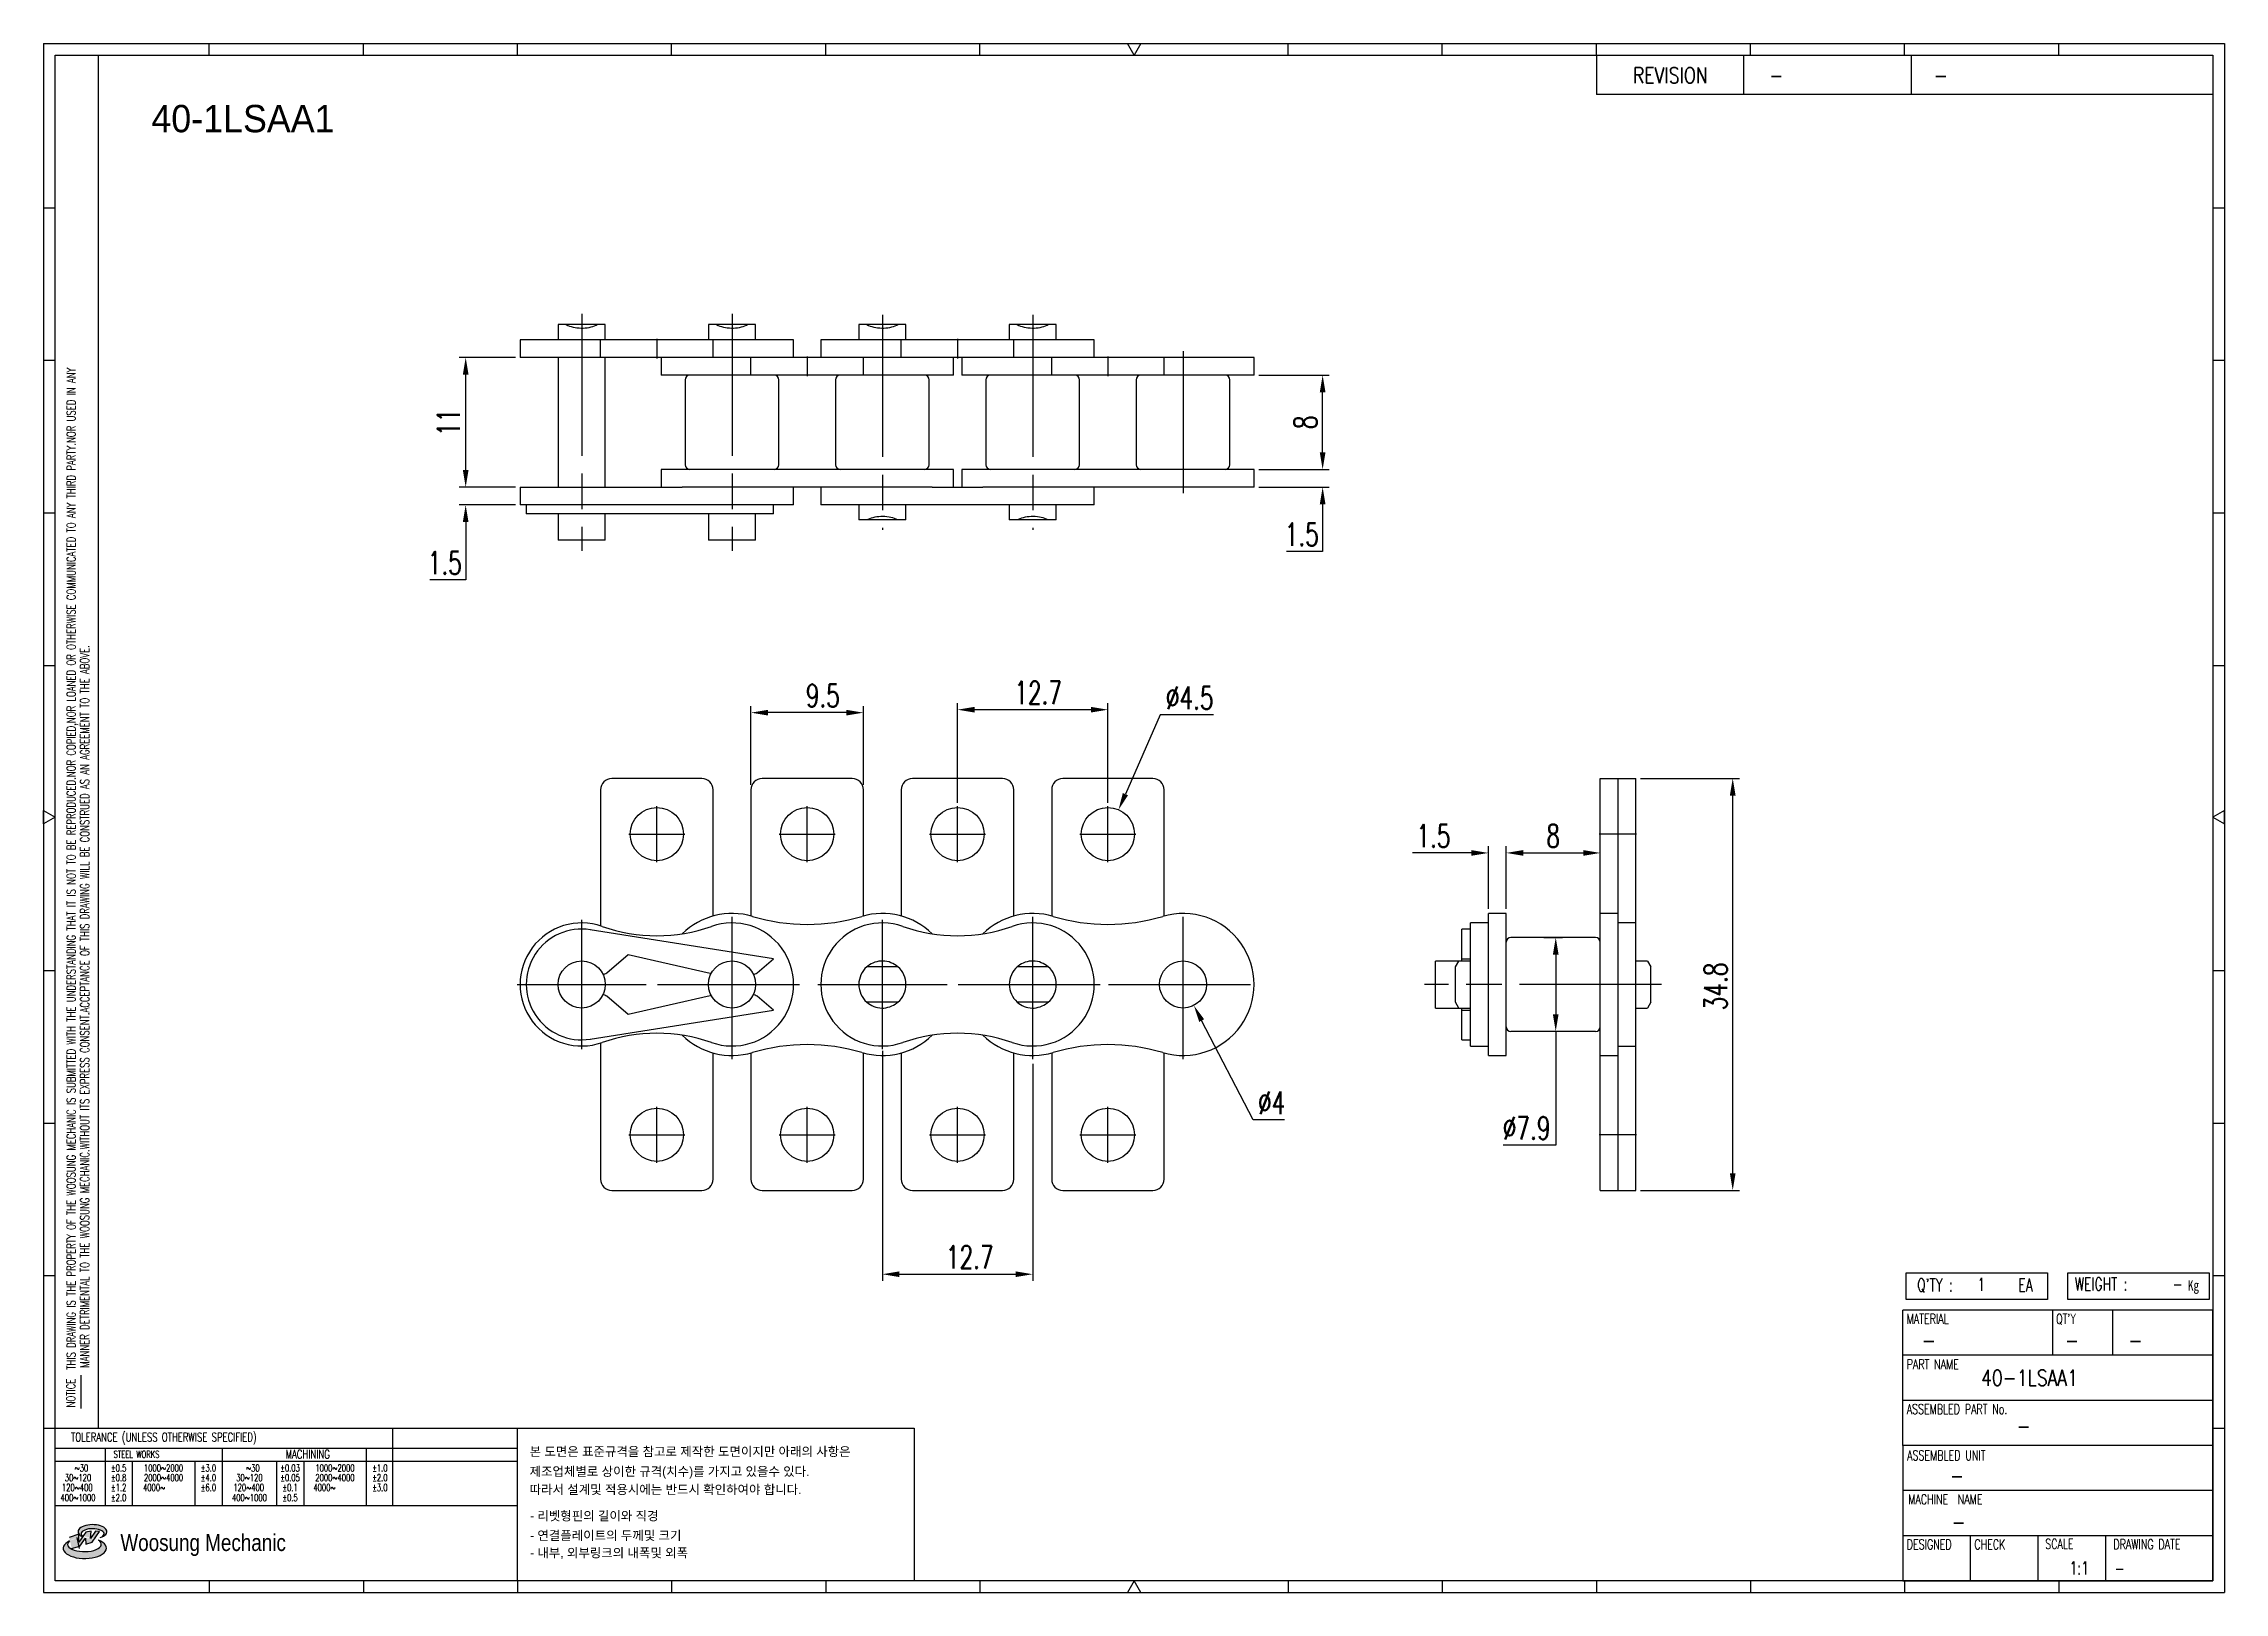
# Model space of a CAD drawing. Header units: millimetres. Extents: x 333 to 518, y 59 to 190.
import ezdxf
from ezdxf.enums import TextEntityAlignment as Align

# ---------------------------------------------------------------- set-up
doc = ezdxf.new("R2010")
doc.units = ezdxf.units.MM
doc.linetypes.add('AM_ISO08W050', pattern=[18, 12, -1.5, 3, -1.5])
doc.layers.get('Defpoints').update_dxf_attribs({"color": 80})
doc.layers.add('CL1', color=140, linetype='AM_ISO08W050', lineweight=25)
for name, color, linetype in [('S-DIM', 7, 'Continuous'), ('TITLE', 7, 'Continuous'), ('도면레이아웃', 7, 'Continuous')]:
    doc.layers.add(name, color=color, linetype=linetype)
doc.styles.add('HAN', font='ROMANS.shx', dxfattribs={"width": 0.7, "bigfont": 'whgtxt.shx'})
doc.styles.add('HKD_ST2', font='romans.shx', dxfattribs={"width": 0.7, "height": 4, "bigfont": '@extfont2.shx'})
doc.styles.add('HSG', font='SIMPLEX.shx', dxfattribs={"width": 0.7, "bigfont": 'HSG.shx'})
doc.styles.add('MtXpl_', font='Gulim.ttf')
doc.styles.add('SLDTEXTSTYLE4', font='arial.ttf', dxfattribs={"width": 0.8})
doc.dimstyles.new('AP0.8', dxfattribs={"dimscale": 0.8, "dimtxt": 2.4, "dimasz": 1.8, "dimexe": 0.7, "dimexo": 0.5, "dimgap": 0.6, "dimtad": 1, "dimtoh": 1, "dimdec": 1, "dimrnd": 0.01, "dimzin": 9, "dimdsep": 46, "dimtxsty": 'HSG', "dimcen": 0, "dimclrd": 251, "dimclre": 251, "dimclrt": 60, "dimazin": 2, "dimtp": 1, "dimtm": 1, "dimtfac": 0.5, "dimtdec": 1, "dimtofl": 0, "dimtmove": 0, "dimatfit": 3, "dimfxl": 0, "dimtvp": 1, "dimtolj": 2, "dimlwd": -1, "dimlwe": -1, "dimarcsym": 0})

# ---------------------------------------------------------------- blocks, each defined once
blk = doc.blocks.new('MAST')
at = {"layer": '도면레이아웃'}
h = blk.add_hatch(color=10, dxfattribs=at)
h.paths.add_polyline_path([(1.544, 35.177), (1.554, 34.966), (1.779, 35.034), (2.054, 35.422), (1.908, 35.446), (1.728, 35.167), (1.741, 35.439), (1.547, 35.405), (1.292, 35.041), (1.295, 35.33), (0.943, 35.208), (1.03, 34.8), (1.336, 34.885)])
edge = h.paths.add_edge_path()
edge.add_ellipse((1.795, 35.421), major_axis=(-0.53, 0), ratio=0.487785, start_angle=122.36065, end_angle=403.39574)
edge.add_line((1.411, 35.244), (1.419, 35.261))
edge.add_ellipse((1.798, 35.344), major_axis=(-0.423, 0), ratio=0.444396, start_angle=131.58977, end_angle=386.19408, ccw=False)
edge = h.paths.add_edge_path()
edge.add_ellipse((1.512, 34.815), major_axis=(-0.793, 0), ratio=0.480113, start_angle=314.67633, end_angle=590.85213)
edge.add_ellipse((1.501, 34.958), major_axis=(-0.62, 0), ratio=0.43311, start_angle=331.7024, end_angle=574.42495, ccw=False)
at = {"color": 140}
for p, q in [((0, 90.118), (80.15, 90.118)), ((0, 90.118), (0, 33.191)), ((80.15, 90.118), (80.15, 33.191)), ((57.068, 89.693), (57.068, 88.246)), ((62.47, 89.693), (62.47, 88.246)), ((68.635, 89.693), (68.635, 88.246)), ((79.725, 88.246), (57.068, 88.246)), ((68.449, 43.961), (68.449, 44.936)), ((68.449, 44.936), (73.654, 44.936)), ((73.654, 44.936), (73.654, 43.961)), ((74.39, 43.961), (74.39, 44.936)), ((74.39, 44.936), (79.595, 44.936)), ((79.595, 44.936), (79.595, 43.961)), ((68.336, 38.59), (68.336, 43.563)), ((79.725, 43.563), (68.336, 43.563)), ((73.654, 43.961), (68.449, 43.961)), ((73.827, 43.563), (73.827, 41.905)), ((79.595, 43.961), (74.39, 43.961)), ((76.037, 43.563), (76.037, 41.905)), ((79.725, 38.59), (79.725, 43.563)), ((79.725, 41.905), (68.336, 41.905)), ((79.725, 40.248), (68.336, 40.248)), ((68.336, 38.59), (68.336, 33.616)), ((79.725, 38.59), (68.336, 38.59)), ((79.725, 33.616), (79.725, 38.59)), ((79.725, 36.932), (68.336, 36.932)), ((79.725, 35.274), (68.336, 35.274)), ((70.822, 33.616), (70.822, 35.274)), ((73.309, 33.616), (73.309, 35.274)), ((75.796, 33.616), (75.796, 35.274)), ((0, 33.191), (80.15, 33.191)), ((68.336, 33.616), (79.725, 33.616))]:
    blk.add_line(p, q, dxfattribs=at)
for p, q in [((6.089, 89.693), (6.089, 90.118)), ((11.753, 89.693), (11.753, 90.118)), ((17.418, 89.693), (17.418, 90.118)), ((23.082, 89.693), (23.082, 90.118)), ((28.746, 89.693), (28.746, 90.118)), ((34.411, 89.693), (34.411, 90.118)), ((45.739, 89.693), (45.739, 90.118)), ((51.404, 89.693), (51.404, 90.118)), ((57.068, 89.693), (57.068, 90.118)), ((62.732, 89.693), (62.732, 90.118)), ((68.397, 89.693), (68.397, 90.118)), ((74.061, 89.693), (74.061, 90.118)), ((0, 84.085), (0.425, 84.085)), ((79.725, 84.085), (80.15, 84.085)), ((0, 78.478), (0.425, 78.478)), ((79.725, 78.478), (80.15, 78.478)), ((0, 72.87), (0.425, 72.87)), ((79.725, 72.87), (80.15, 72.87)), ((0, 67.262), (0.425, 67.262)), ((79.725, 67.262), (80.15, 67.262)), ((0, 56.047), (0.425, 56.047)), ((79.725, 56.047), (80.15, 56.047)), ((0, 50.439), (0.425, 50.439)), ((79.725, 50.439), (80.15, 50.439)), ((0, 44.832), (0.425, 44.832)), ((79.725, 44.832), (80.15, 44.832)), ((1.377, 39.947), (1.377, 41.174)), ((0, 39.224), (0.425, 39.224)), ((79.725, 39.224), (80.15, 39.224)), ((6.089, 33.616), (6.089, 33.191)), ((11.753, 33.616), (11.753, 33.191)), ((17.418, 33.616), (17.418, 33.191)), ((23.082, 33.616), (23.082, 33.191)), ((28.746, 33.616), (28.746, 33.191)), ((34.411, 33.616), (34.411, 33.191)), ((45.739, 33.616), (45.739, 33.191)), ((51.404, 33.616), (51.404, 33.191)), ((57.068, 33.616), (57.068, 33.191)), ((62.732, 33.616), (62.732, 33.191)), ((68.397, 33.616), (68.397, 33.191)), ((74.061, 33.616), (74.061, 33.191))]:
    blk.add_line(p, q)
at = {"color": 2}
for p, q in [((2.017, 39.224), (2.017, 89.693)), ((0.425, 39.224), (17.418, 39.224)), ((0.425, 38.487), (17.418, 38.487)), ((2.257, 38.487), (2.257, 36.382)), ((6.557, 38.5), (6.557, 36.382)), ((11.857, 38.487), (11.857, 36.382)), ((12.816, 39.224), (12.816, 36.382)), ((17.418, 33.616), (17.418, 39.224)), ((0.425, 38.012), (17.418, 38.012)), ((3.257, 38.012), (3.257, 36.382)), ((5.557, 38.012), (5.557, 36.382)), ((8.557, 38.012), (8.557, 36.382)), ((9.557, 38.026), (9.557, 36.382)), ((0.425, 36.382), (17.418, 36.382))]:
    blk.add_line(p, q, dxfattribs=at)
for points in [[(40.075, 89.693), (39.83, 90.118), (40.32, 90.118)], [(0.425, 61.679), (0, 61.433), (0, 61.924)], [(79.725, 61.679), (80.15, 61.433), (80.15, 61.924)], [(40.075, 33.616), (39.83, 33.191), (40.32, 33.191)]]:
    blk.add_lwpolyline(points, close=True)
at = {"color": 140}
blk.add_lwpolyline([(0.425, 89.693), (79.725, 89.693), (79.725, 33.616), (0.425, 33.616)], close=True, dxfattribs=at)
at = {"layer": '도면레이아웃'}
for p, q in [((1.295, 35.33), (0.943, 35.208)), ((1.547, 35.405), (1.292, 35.041)), ((1.292, 35.041), (1.295, 35.33)), ((1.741, 35.439), (1.547, 35.405)), ((1.908, 35.446), (1.728, 35.167)), ((1.728, 35.167), (1.741, 35.439)), ((1.779, 35.034), (2.054, 35.422)), ((2.054, 35.422), (1.908, 35.446)), ((1.03, 34.8), (1.336, 34.885)), ((1.224, 35.208), (1.311, 34.8)), ((1.224, 35.208), (1.224, 35.208)), ((1.336, 34.885), (1.544, 35.177)), ((1.419, 35.261), (1.411, 35.244)), ((1.544, 35.177), (1.554, 34.966)), ((1.554, 34.966), (1.779, 35.034))]:
    blk.add_line(p, q, dxfattribs=at)
for centre, major_axis, ratio, start_param, end_param in [((1.795, 35.421), (-0.53, 0), 0.487785, 2.135596, 7.040584), ((1.798, 35.344), (-0.423, 0), 0.444396, 2.296675, 6.740358), ((1.512, 34.815), (-0.793, 0), 0.480113, 5.492138, 10.312315), ((1.501, 34.958), (-0.62, 0), 0.43311, 5.789299, 10.025607)]:
    blk.add_ellipse(centre, major_axis=major_axis, ratio=ratio, start_param=start_param, end_param=end_param, dxfattribs=at)
for s, height, style, width, p in [('REVISION', 0.5806, 'HAN', 0.8, (58.415, 88.664)), ('-', 0.581, 'HAN', 0.8, (63.426, 88.664)), ('-', 0.581, 'HAN', 0.8, (69.468, 88.664)), ("Q'TY : ", 0.4746, 'HKD_ST2', 0.7, (68.857, 44.253)), ('1', 0.475, 'HKD_ST2', 0.7, (71.071, 44.275)), ('EA', 0.4746, 'HKD_ST2', 0.7, (72.578, 44.253)), ('WEIGHT : ', 0.4746, 'HKD_ST2', 0.7, (74.65, 44.286)), ('-', 0.581, 'HAN', 0.8, (69.029, 42.157)), ('-', 0.581, 'HAN', 0.8, (74.289, 42.157)), ('-', 0.581, 'HAN', 0.8, (76.623, 42.157)), ('-', 0.581, 'HAN', 0.8, (72.515, 39.013)), ('-', 0.581, 'HAN', 0.8, (70.067, 37.189)), ('-', 0.581, 'HAN', 0.8, (70.126, 35.48)), ('1:1', 0.4746, 'HKD_ST2', 0.7, (74.458, 33.848)), ('-', 0.475, 'HKD_ST2', 0.7, (76.112, 33.837))]:
    blk.add_text(s, height=height, dxfattribs=dict(style=style, width=width)).set_placement(p)
at = {"color": 6, "style": 'HKD_ST2', "width": 0.7}
for s, p in [(' THIS DRAWING IS THE PROPERTY OF THE WOOSUNG MECHANIC IS SUBMITTED WITH THE UNDERSTANDING THAT IT IS NOT TO BE REPRODUCED.NOR COPIED,NOR LOANED OR OTHERWISE COMMUNICATED TO ANY THIRD PARTY.NOR USED IN ANY', (1.173, 41.217)), ('MANNER DETRIMENTAL TO THE WOOSUNG MECHANIC.WITHOUT ITS EXPRESS CONSENT.ACCEPTANCE OF THIS DRAWING WILL BE CONSTRUED AS AN AGREEMENT TO THE ABOVE.', (1.672, 41.447))]:
    blk.add_text(s, height=0.326266, rotation=90, dxfattribs=at).set_placement(p)
at = {"style": 'HKD_ST2', "width": 0.7}
blk.add_text('-', height=0.475, dxfattribs=at).set_placement((78.613, 44.286), align=Align.RIGHT)
at = {"color": 254, "style": 'HKD_ST2', "width": 0.7}
for s, height, p in [('MATERIAL', 0.3651, (68.474, 43.425)), ("QT'Y", 0.3651, (73.965, 43.425)), ('PART NAME', 0.3651, (68.474, 41.756)), ('ASSEMBLED PART No.', 0.36511, (68.474, 40.109)), ('ASSEMBLED UNIT', 0.36511, (68.49, 38.408)), ('MACHINE  NAME', 0.36511, (68.532, 36.794)), ('DESIGNED', 0.3651, (68.474, 35.136)), ('CHECK', 0.3651, (70.961, 35.136)), ('SCALE', 0.3651, (73.566, 35.153)), ('DRAWING DATE', 0.36511, (76.071, 35.141))]:
    blk.add_text(s, height=height, dxfattribs=at).set_placement(p, align=Align.TOP_LEFT)
at = {"style": 'HKD_ST2', "width": 0.7}
blk.add_text('NOTICE', height=0.3263, rotation=90, dxfattribs=at).set_placement((1.163, 39.988))
blk.add_text('TOLERANCE (UNLESS OTHERWISE SPECIFIED)', height=0.32627, dxfattribs=at).set_placement((4.417, 38.896), align=Align.MIDDLE_CENTER)
at = {"color": 4, "style": 'HKD_ST2', "width": 0.7}
for s, height, p in [('%%12630', 0.261, (1.389, 37.762)), ('1000%%1262000', 0.26101, (4.407, 37.762)), ('%%12630', 0.261, (7.689, 37.762)), ('1000%%1262000', 0.26101, (10.707, 37.762)), ('120%%126400', 0.26101, (1.237, 37.045)), ('30%%126120', 0.261, (1.263, 37.411)), ('4000%%126', 0.261, (4.061, 37.045)), ('2000%%1264000', 0.26101, (4.407, 37.411)), ('120%%126400', 0.26101, (7.537, 37.045)), ('30%%126120', 0.261, (7.563, 37.411)), ('4000%%126', 0.261, (10.321, 37.045)), ('2000%%1264000', 0.26101, (10.707, 37.411)), ('400%%1261000', 0.26101, (1.263, 36.67)), ('400%%1261000', 0.26101, (7.563, 36.67))]:
    blk.add_text(s, height=height, dxfattribs=at).set_placement(p, align=Align.MIDDLE_CENTER)
for s, height, p in [('%%P0.5', 0.261, (2.757, 37.762)), ('STEEL WORKS', 0.26101, (3.416, 38.268)), ('%%P3.0', 0.261, (6.057, 37.762)), ('%%P0.03', 0.261, (9.057, 37.762)), ('MACHINING', 0.3263, (9.707, 38.27)), ('%%P1.0', 0.261, (12.357, 37.762)), ('%%P0.8', 0.261, (2.757, 37.411)), ('%%P1.2', 0.261, (2.757, 37.045)), ('%%P4.0', 0.261, (6.057, 37.411)), ('%%P6.0', 0.261, (6.057, 37.045)), ('%%P0.05', 0.261, (9.057, 37.411)), ('%%P0.1', 0.261, (9.057, 37.045)), ('%%P2.0', 0.261, (12.357, 37.411)), ('%%P3.0', 0.261, (12.357, 37.045)), ('%%P2.0', 0.261, (2.757, 36.67)), ('%%P0.5', 0.261, (9.057, 36.67))]:
    blk.add_text(s, height=height, dxfattribs=at).set_placement(p, align=Align.MIDDLE)
at = {"color": 1, "style": 'SLDTEXTSTYLE4', "width": 0.8}
blk.add_text('Woosung Mechanic', height=0.61957, dxfattribs=at).set_placement((2.822, 34.711))
at = {"layer": 'TITLE', "width": 0.8}
blk.add_text('Kg', height=0.3789, dxfattribs=at).set_placement((78.807, 44.286))
blk = doc.blocks.new('*D2')
at = {"layer": 'Defpoints', "color": 0, "transparency": 16777216}
for p in [(435.72, 153.92), (441.51, 153.92), (435.72, 152.42)]:
    blk.add_point(p, dxfattribs=at)
at = {"layer": 'S-DIM', "color": 251, "linetype": 'ByBlock', "transparency": 16777216}
for p, q in [((441.51, 155.36), (441.51, 156.8)), ((436.12, 153.92), (442.07, 153.92)), ((436.12, 152.42), (442.07, 152.42)), ((441.51, 150.98), (441.51, 146.99)), ((441.51, 146.99), (438.47, 146.99))]:
    blk.add_line(p, q, dxfattribs=at)
at = {"layer": 'S-DIM', "color": 251, "transparency": 16777216}
for points in [[(441.27, 155.36), (441.75, 155.36), (441.51, 153.92)], [(441.27, 150.98), (441.75, 150.98), (441.51, 152.42)]]:
    blk.add_solid(points, dxfattribs=at)
at = {"layer": 'S-DIM', "color": 60, "transparency": 16777216, "insert": (439.75, 148.43), "char_height": 1.92, "attachment_point": 5, "style": 'HSG'}
blk.add_mtext('\\A2;1.5', dxfattribs=at)
blk = doc.blocks.new('*D3')
at = {"layer": 'Defpoints', "color": 0, "transparency": 16777216}
for p in [(435.72, 161.87), (441.51, 161.87), (435.72, 153.92)]:
    blk.add_point(p, dxfattribs=at)
at = {"layer": 'S-DIM', "color": 251, "linetype": 'ByBlock', "transparency": 16777216}
for p, q in [((436.12, 161.87), (442.07, 161.87)), ((441.51, 155.36), (441.51, 160.43)), ((436.12, 153.92), (442.07, 153.92))]:
    blk.add_line(p, q, dxfattribs=at)
at = {"layer": 'S-DIM', "color": 251, "transparency": 16777216}
for points in [[(441.27, 160.43), (441.75, 160.43), (441.51, 161.87)], [(441.27, 155.36), (441.75, 155.36), (441.51, 153.92)]]:
    blk.add_solid(points, dxfattribs=at)
at = {"layer": 'S-DIM', "color": 60, "transparency": 16777216, "insert": (440.07, 157.9), "char_height": 1.92, "attachment_point": 5, "rotation": 90, "style": 'HSG'}
blk.add_mtext('\\A2;8', dxfattribs=at)
blk = doc.blocks.new('*D4')
at = {"layer": 'Defpoints', "color": 0, "transparency": 16777216}
for p in [(369.12, 152.42), (373.72, 152.42), (373.72, 150.92)]:
    blk.add_point(p, dxfattribs=at)
at = {"layer": 'S-DIM', "color": 251, "linetype": 'ByBlock', "transparency": 16777216}
for p, q in [((369.12, 153.86), (369.12, 155.3)), ((373.32, 152.42), (368.56, 152.42)), ((373.32, 150.92), (368.56, 150.92)), ((369.12, 149.48), (369.12, 144.58)), ((369.12, 144.58), (366.08, 144.58))]:
    blk.add_line(p, q, dxfattribs=at)
at = {"layer": 'S-DIM', "color": 251, "transparency": 16777216}
for points in [[(368.88, 153.86), (369.36, 153.86), (369.12, 152.42)], [(368.88, 149.48), (369.36, 149.48), (369.12, 150.92)]]:
    blk.add_solid(points, dxfattribs=at)
at = {"layer": 'S-DIM', "color": 60, "transparency": 16777216, "insert": (367.36, 146.02), "char_height": 1.92, "attachment_point": 5, "style": 'HSG'}
blk.add_mtext('\\A2;1.5', dxfattribs=at)
blk = doc.blocks.new('*D5')
at = {"layer": 'Defpoints', "color": 0, "transparency": 16777216}
for p in [(369.12, 163.37), (373.72, 163.37), (373.72, 152.42)]:
    blk.add_point(p, dxfattribs=at)
at = {"layer": 'S-DIM', "color": 251, "linetype": 'ByBlock', "transparency": 16777216}
for p, q in [((373.32, 163.37), (368.56, 163.37)), ((369.12, 153.86), (369.12, 161.93)), ((373.32, 152.42), (368.56, 152.42))]:
    blk.add_line(p, q, dxfattribs=at)
at = {"layer": 'S-DIM', "color": 251, "transparency": 16777216}
for points in [[(368.88, 161.93), (369.36, 161.93), (369.12, 163.37)], [(368.88, 153.86), (369.36, 153.86), (369.12, 152.42)]]:
    blk.add_solid(points, dxfattribs=at)
at = {"layer": 'S-DIM', "color": 60, "transparency": 16777216, "insert": (367.68, 157.9), "char_height": 1.92, "attachment_point": 5, "rotation": 90, "style": 'HSG'}
blk.add_mtext('\\A2;11', dxfattribs=at)
blk = doc.blocks.new('*D6')
at = {"layer": 'Defpoints', "color": 0, "transparency": 16777216}
for p in [(410.67, 133.62), (410.67, 125.36), (423.37, 125.36)]:
    blk.add_point(p, dxfattribs=at)
at = {"layer": 'S-DIM', "color": 251, "linetype": 'ByBlock', "transparency": 16777216}
for p, q in [((410.67, 125.76), (410.67, 134.18)), ((421.93, 133.62), (412.11, 133.62)), ((423.37, 125.76), (423.37, 134.18))]:
    blk.add_line(p, q, dxfattribs=at)
at = {"layer": 'S-DIM', "color": 251, "transparency": 16777216}
for points in [[(412.11, 133.86), (412.11, 133.38), (410.67, 133.62)], [(421.93, 133.86), (421.93, 133.38), (423.37, 133.62)]]:
    blk.add_solid(points, dxfattribs=at)
at = {"layer": 'S-DIM', "color": 60, "transparency": 16777216, "insert": (417.48, 135.06), "char_height": 1.92, "attachment_point": 5, "style": 'HSG'}
blk.add_mtext('\\A2;12.7', dxfattribs=at)
blk = doc.blocks.new('*D7')
at = {"layer": 'Defpoints', "color": 0, "transparency": 16777216}
for p in [(393.22, 133.37), (393.22, 126.86), (402.72, 126.86)]:
    blk.add_point(p, dxfattribs=at)
at = {"layer": 'S-DIM', "color": 251, "linetype": 'ByBlock', "transparency": 16777216}
for p, q in [((393.22, 127.26), (393.22, 133.93)), ((401.28, 133.37), (394.66, 133.37)), ((402.72, 127.26), (402.72, 133.93))]:
    blk.add_line(p, q, dxfattribs=at)
at = {"layer": 'S-DIM', "color": 251, "transparency": 16777216}
for points in [[(394.66, 133.61), (394.66, 133.13), (393.22, 133.37)], [(401.28, 133.61), (401.28, 133.13), (402.72, 133.37)]]:
    blk.add_solid(points, dxfattribs=at)
at = {"layer": 'S-DIM', "color": 60, "transparency": 16777216, "insert": (399.29, 134.81), "char_height": 1.92, "attachment_point": 5, "style": 'HSG'}
blk.add_mtext('\\A2;9.5', dxfattribs=at)
blk = doc.blocks.new('*D8')
at = {"layer": 'Defpoints', "color": 0, "transparency": 16777216}
for p in [(424.27, 125.17), (422.46, 121.04)]:
    blk.add_point(p, dxfattribs=at)
at = {"layer": 'S-DIM', "color": 251, "linetype": 'ByBlock', "transparency": 16777216}
for p, q in [((427.78, 133.18), (424.85, 126.49)), ((432.29, 133.18), (427.78, 133.18))]:
    blk.add_line(p, q, dxfattribs=at)
at = {"layer": 'S-DIM', "color": 251, "transparency": 16777216}
blk.add_solid([(424.63, 126.58), (425.07, 126.39), (424.27, 125.17)], dxfattribs=at)
at = {"layer": 'S-DIM', "color": 60, "transparency": 16777216, "insert": (430.28, 134.62), "char_height": 1.92, "attachment_point": 5, "style": 'HSG'}
blk.add_mtext('\\A2;∅4.5', dxfattribs=at)
blk = doc.blocks.new('*D9')
at = {"layer": 'Defpoints', "color": 0, "transparency": 16777216}
for p in [(404.32, 105.21), (417.02, 104.11), (417.02, 85.93)]:
    blk.add_point(p, dxfattribs=at)
at = {"layer": 'S-DIM', "color": 251, "linetype": 'ByBlock', "transparency": 16777216}
for p, q in [((404.32, 104.81), (404.32, 85.37)), ((417.02, 103.71), (417.02, 85.37)), ((405.76, 85.93), (415.58, 85.93))]:
    blk.add_line(p, q, dxfattribs=at)
at = {"layer": 'S-DIM', "color": 251, "transparency": 16777216}
for points in [[(405.76, 86.17), (405.76, 85.69), (404.32, 85.93)], [(415.58, 86.17), (415.58, 85.69), (417.02, 85.93)]]:
    blk.add_solid(points, dxfattribs=at)
at = {"layer": 'S-DIM', "color": 60, "transparency": 16777216, "insert": (411.7, 87.37), "char_height": 1.92, "attachment_point": 5, "style": 'HSG'}
blk.add_mtext('\\A2;12.7', dxfattribs=at)
blk = doc.blocks.new('*D10')
at = {"layer": 'Defpoints', "color": 0, "transparency": 16777216}
for p in [(457.01, 121.52), (455.51, 116.41), (457.01, 116.41)]:
    blk.add_point(p, dxfattribs=at)
at = {"layer": 'S-DIM', "color": 251, "linetype": 'ByBlock', "transparency": 16777216}
for p, q in [((455.51, 116.81), (455.51, 122.08)), ((457.01, 116.81), (457.01, 122.08)), ((454.07, 121.52), (449.11, 121.52)), ((458.45, 121.52), (459.89, 121.52))]:
    blk.add_line(p, q, dxfattribs=at)
at = {"layer": 'S-DIM', "color": 251, "transparency": 16777216}
for points in [[(454.07, 121.76), (454.07, 121.28), (455.51, 121.52)], [(458.45, 121.76), (458.45, 121.28), (457.01, 121.52)]]:
    blk.add_solid(points, dxfattribs=at)
at = {"layer": 'S-DIM', "color": 60, "transparency": 16777216, "insert": (450.87, 122.96), "char_height": 1.92, "attachment_point": 5, "style": 'HSG'}
blk.add_mtext('\\A2;1.5', dxfattribs=at)
blk = doc.blocks.new('*D11')
at = {"layer": 'Defpoints', "color": 0, "transparency": 16777216}
for p in [(464.96, 121.52), (464.96, 121.52), (457.01, 116.41)]:
    blk.add_point(p, dxfattribs=at)
at = {"layer": 'S-DIM', "color": 251, "linetype": 'ByBlock', "transparency": 16777216}
for p, q in [((457.01, 116.81), (457.01, 122.08)), ((464.96, 121.92), (464.96, 122.08)), ((458.45, 121.52), (463.52, 121.52))]:
    blk.add_line(p, q, dxfattribs=at)
at = {"layer": 'S-DIM', "color": 251, "transparency": 16777216}
for points in [[(458.45, 121.76), (458.45, 121.28), (457.01, 121.52)], [(463.52, 121.76), (463.52, 121.28), (464.96, 121.52)]]:
    blk.add_solid(points, dxfattribs=at)
at = {"layer": 'S-DIM', "color": 60, "transparency": 16777216, "insert": (460.98, 122.96), "char_height": 1.92, "attachment_point": 5, "style": 'HSG'}
blk.add_mtext('\\A2;8', dxfattribs=at)
blk = doc.blocks.new('*D12')
at = {"layer": 'Defpoints', "color": 0, "transparency": 16777216}
for p in [(459.8, 114.37), (459.8, 106.45), (461.2, 106.45)]:
    blk.add_point(p, dxfattribs=at)
at = {"layer": 'S-DIM', "color": 251, "linetype": 'ByBlock', "transparency": 16777216}
for p, q in [((460.2, 114.37), (461.76, 114.37)), ((461.2, 112.93), (461.2, 107.89)), ((460.2, 106.45), (461.76, 106.45)), ((461.2, 106.45), (461.2, 96.84)), ((461.2, 96.84), (456.76, 96.84))]:
    blk.add_line(p, q, dxfattribs=at)
at = {"layer": 'S-DIM', "color": 251, "transparency": 16777216}
for points in [[(460.96, 112.93), (461.44, 112.93), (461.2, 114.37)], [(460.96, 107.89), (461.44, 107.89), (461.2, 106.45)]]:
    blk.add_solid(points, dxfattribs=at)
at = {"layer": 'S-DIM', "color": 60, "transparency": 16777216, "insert": (458.74, 98.28), "char_height": 1.92, "attachment_point": 5, "style": 'HSG'}
blk.add_mtext('\\A2;%%c7.9', dxfattribs=at)
blk = doc.blocks.new('*D13')
at = {"layer": 'Defpoints', "color": 0, "transparency": 16777216}
for p in [(467.96, 127.81), (476.15, 127.81), (467.96, 93.01)]:
    blk.add_point(p, dxfattribs=at)
at = {"layer": 'S-DIM', "color": 251, "linetype": 'ByBlock', "transparency": 16777216}
for p, q in [((468.36, 127.81), (476.71, 127.81)), ((476.15, 94.45), (476.15, 126.37)), ((468.36, 93.01), (476.71, 93.01))]:
    blk.add_line(p, q, dxfattribs=at)
at = {"layer": 'S-DIM', "color": 251, "transparency": 16777216}
for points in [[(475.91, 126.37), (476.39, 126.37), (476.15, 127.81)], [(475.91, 94.45), (476.39, 94.45), (476.15, 93.01)]]:
    blk.add_solid(points, dxfattribs=at)
at = {"layer": 'S-DIM', "color": 60, "transparency": 16777216, "insert": (474.71, 110.24), "char_height": 1.92, "attachment_point": 5, "rotation": 90, "style": 'HSG'}
blk.add_mtext('\\A2;34.8', dxfattribs=at)
blk = doc.blocks.new('*D14')
at = {"layer": 'Defpoints', "color": 0, "transparency": 16777216}
for p in [(428.81, 112.17), (430.63, 108.64)]:
    blk.add_point(p, dxfattribs=at)
at = {"layer": 'S-DIM', "color": 251, "linetype": 'ByBlock', "transparency": 16777216}
for p, q in [((435.63, 98.97), (431.29, 107.36)), ((438.29, 98.97), (435.63, 98.97))]:
    blk.add_line(p, q, dxfattribs=at)
at = {"layer": 'S-DIM', "color": 251, "transparency": 16777216}
blk.add_solid([(431.5, 107.47), (431.08, 107.25), (430.63, 108.64)], dxfattribs=at)
at = {"layer": 'S-DIM', "color": 60, "transparency": 16777216, "insert": (437.2, 100.41), "char_height": 1.92, "attachment_point": 5, "style": 'HSG'}
blk.add_mtext('\\A2;∅4', dxfattribs=at)

msp = doc.modelspace()

# ---------------------------------------------------------------- linework, layer by layer
for p, q in [((376.93, 166.15), (376.93, 164.87)), ((380.9, 166.15), (376.93, 166.15)), ((377.6, 166.15), (377.74, 166.09)), ((377.74, 166.09), (377.88, 166.03)), ((377.88, 166.03), (378.03, 165.98)), ((378.03, 165.98), (378.19, 165.94)), ((378.19, 165.94), (378.36, 165.91)), ((378.36, 165.91), (378.52, 165.88)), ((378.52, 165.88), (378.7, 165.87)), ((378.7, 165.87), (378.87, 165.86)), ((378.87, 165.86), (379.04, 165.86)), ((379.04, 165.86), (379.21, 165.87)), ((379.21, 165.87), (379.38, 165.89)), ((379.38, 165.89), (379.55, 165.92)), ((379.55, 165.92), (379.71, 165.96)), ((379.71, 165.96), (379.87, 166)), ((379.87, 166), (380.01, 166.05)), ((380.01, 166.05), (380.15, 166.11)), ((380.15, 166.11), (380.23, 166.15)), ((380.9, 164.87), (380.9, 166.15)), ((389.63, 166.15), (389.63, 164.87)), ((393.6, 166.15), (389.63, 166.15)), ((390.3, 166.15), (390.44, 166.09)), ((390.44, 166.09), (390.58, 166.03)), ((390.58, 166.03), (390.73, 165.98)), ((390.73, 165.98), (390.89, 165.94)), ((390.89, 165.94), (391.06, 165.91)), ((391.06, 165.91), (391.22, 165.88)), ((391.22, 165.88), (391.4, 165.87)), ((391.4, 165.87), (391.57, 165.86)), ((391.57, 165.86), (391.74, 165.86)), ((391.74, 165.86), (391.91, 165.87)), ((391.91, 165.87), (392.08, 165.89)), ((392.08, 165.89), (392.25, 165.92)), ((392.25, 165.92), (392.41, 165.96)), ((392.41, 165.96), (392.57, 166)), ((392.57, 166), (392.71, 166.05)), ((392.71, 166.05), (392.85, 166.11)), ((392.85, 166.11), (392.93, 166.15)), ((393.6, 164.87), (393.6, 166.15)), ((402.33, 166.15), (402.33, 164.87)), ((406.3, 166.15), (402.33, 166.15)), ((403, 166.15), (403.14, 166.09)), ((403.14, 166.09), (403.28, 166.03)), ((403.28, 166.03), (403.43, 165.98)), ((403.43, 165.98), (403.59, 165.94)), ((403.59, 165.94), (403.76, 165.91)), ((403.76, 165.91), (403.92, 165.88)), ((403.92, 165.88), (404.1, 165.87)), ((404.1, 165.87), (404.27, 165.86)), ((404.27, 165.86), (404.44, 165.86)), ((404.44, 165.86), (404.61, 165.87)), ((404.61, 165.87), (404.78, 165.89)), ((404.78, 165.89), (404.95, 165.92)), ((404.95, 165.92), (405.11, 165.96)), ((405.11, 165.96), (405.27, 166)), ((405.27, 166), (405.41, 166.05)), ((405.41, 166.05), (405.55, 166.11)), ((405.55, 166.11), (405.63, 166.15)), ((406.3, 164.87), (406.3, 166.15)), ((415.03, 166.15), (415.03, 164.87)), ((419, 166.15), (415.03, 166.15)), ((415.7, 166.15), (415.84, 166.09)), ((415.84, 166.09), (415.98, 166.03)), ((415.98, 166.03), (416.13, 165.98)), ((416.13, 165.98), (416.29, 165.94)), ((416.29, 165.94), (416.46, 165.91)), ((416.46, 165.91), (416.62, 165.88)), ((416.62, 165.88), (416.8, 165.87)), ((416.8, 165.87), (416.97, 165.86)), ((416.97, 165.86), (417.14, 165.86)), ((417.14, 165.86), (417.31, 165.87)), ((417.31, 165.87), (417.48, 165.89)), ((417.48, 165.89), (417.65, 165.92)), ((417.65, 165.92), (417.81, 165.96)), ((417.81, 165.96), (417.97, 166)), ((417.97, 166), (418.11, 166.05)), ((418.11, 166.05), (418.25, 166.11)), ((418.25, 166.11), (418.33, 166.15)), ((419, 164.87), (419, 166.15)), ((396.82, 164.87), (373.72, 164.87)), ((373.72, 164.87), (373.72, 163.37)), ((380.52, 163.37), (380.52, 164.87)), ((390.02, 163.37), (390.02, 164.87)), ((396.82, 163.37), (396.82, 164.87)), ((422.22, 164.87), (399.12, 164.87)), ((399.12, 164.87), (399.12, 163.37)), ((405.92, 163.37), (405.92, 164.87)), ((415.42, 163.37), (415.42, 164.87)), ((422.22, 163.37), (422.22, 164.87)), ((390.02, 163.37), (373.72, 163.37)), ((376.93, 163.37), (376.93, 152.42)), ((380.9, 152.42), (380.9, 163.37)), ((385.62, 163.37), (385.62, 161.87)), ((405.92, 163.37), (390.02, 163.37)), ((393.22, 161.87), (393.22, 163.37)), ((402.72, 161.87), (402.72, 163.37)), ((415.42, 163.37), (405.92, 163.37)), ((410.32, 161.87), (410.32, 163.37)), ((411.02, 163.37), (411.02, 161.87)), ((435.72, 163.37), (415.42, 163.37)), ((418.62, 161.87), (418.62, 163.37)), ((428.12, 161.87), (428.12, 163.37)), ((435.72, 161.87), (435.72, 163.37)), ((410.32, 161.87), (385.62, 161.87)), ((387.66, 161.48), (387.66, 154.32)), ((395.58, 154.32), (395.58, 161.48)), ((400.36, 161.48), (400.36, 154.32)), ((408.28, 154.32), (408.28, 161.48)), ((435.72, 161.87), (411.02, 161.87)), ((413.06, 161.48), (413.06, 154.32)), ((420.98, 154.32), (420.98, 161.48)), ((425.76, 161.48), (425.76, 154.32)), ((433.68, 154.32), (433.68, 161.48)), ((410.32, 153.92), (385.62, 153.92)), ((385.62, 153.92), (385.62, 152.42)), ((410.32, 152.42), (410.32, 153.92)), ((435.72, 153.92), (411.02, 153.92)), ((411.02, 153.92), (411.02, 152.42)), ((435.72, 152.42), (435.72, 153.92)), ((373.72, 152.42), (387.41, 152.42)), ((373.72, 152.42), (373.72, 150.92)), ((408.52, 152.42), (387.41, 152.42)), ((396.82, 150.92), (396.82, 152.42)), ((399.12, 152.42), (399.12, 150.92)), ((408.52, 152.42), (412.81, 152.42)), ((435.72, 152.42), (412.81, 152.42)), ((422.22, 150.92), (422.22, 152.42)), ((396.82, 150.92), (373.72, 150.92)), ((374.24, 150.92), (374.24, 150.17)), ((395.13, 150.17), (374.24, 150.17)), ((376.93, 150.17), (376.93, 147.95)), ((380.9, 147.95), (380.9, 150.17)), ((389.63, 150.17), (389.63, 147.95)), ((393.6, 147.95), (393.6, 150.17)), ((395.13, 150.17), (395.13, 150.92)), ((422.22, 150.92), (399.12, 150.92)), ((402.33, 150.92), (402.33, 149.65)), ((406.3, 149.65), (402.33, 149.65)), ((403.08, 149.68), (403, 149.65)), ((403.22, 149.74), (403.08, 149.68)), ((403.37, 149.8), (403.22, 149.74)), ((403.52, 149.84), (403.37, 149.8)), ((403.68, 149.88), (403.52, 149.84)), ((403.85, 149.9), (403.68, 149.88)), ((404.02, 149.92), (403.85, 149.9)), ((404.19, 149.93), (404.02, 149.92)), ((404.37, 149.93), (404.19, 149.93)), ((404.54, 149.93), (404.37, 149.93)), ((404.71, 149.91), (404.54, 149.93)), ((404.88, 149.89), (404.71, 149.91)), ((405.04, 149.86), (404.88, 149.89)), ((405.2, 149.82), (405.04, 149.86)), ((405.35, 149.77), (405.2, 149.82)), ((405.49, 149.71), (405.35, 149.77)), ((405.63, 149.65), (405.49, 149.71)), ((406.3, 149.65), (406.3, 150.92)), ((415.03, 150.92), (415.03, 149.65)), ((419, 149.65), (415.03, 149.65)), ((415.78, 149.68), (415.7, 149.65)), ((415.92, 149.74), (415.78, 149.68)), ((416.07, 149.8), (415.92, 149.74)), ((416.22, 149.84), (416.07, 149.8)), ((416.38, 149.88), (416.22, 149.84)), ((416.55, 149.9), (416.38, 149.88)), ((416.72, 149.92), (416.55, 149.9)), ((416.89, 149.93), (416.72, 149.92)), ((417.07, 149.93), (416.89, 149.93)), ((417.24, 149.93), (417.07, 149.93)), ((417.41, 149.91), (417.24, 149.93)), ((417.58, 149.89), (417.41, 149.91)), ((417.74, 149.86), (417.58, 149.89)), ((417.9, 149.82), (417.74, 149.86)), ((418.05, 149.77), (417.9, 149.82)), ((418.19, 149.71), (418.05, 149.77)), ((418.33, 149.65), (418.19, 149.71)), ((419, 149.65), (419, 150.92)), ((380.9, 147.95), (376.93, 147.95)), ((393.6, 147.95), (389.63, 147.95)), ((389.07, 127.81), (381.47, 127.81)), ((401.77, 127.81), (394.17, 127.81)), ((414.47, 127.81), (406.87, 127.81)), ((427.17, 127.81), (419.57, 127.81)), ((464.96, 93.01), (464.96, 127.81)), ((464.96, 127.81), (466.46, 127.81)), ((466.46, 93.01), (466.46, 127.81)), ((466.46, 127.81), (467.96, 127.81)), ((467.96, 93.01), (467.96, 127.81)), ((380.52, 126.86), (380.52, 115.35)), ((390.02, 116.19), (390.02, 126.86)), ((393.22, 126.86), (393.22, 116.19)), ((402.72, 116.19), (402.72, 126.86)), ((405.92, 126.86), (405.92, 116.19)), ((415.42, 116.19), (415.42, 126.86)), ((418.62, 126.86), (418.62, 116.19)), ((428.12, 116.19), (428.12, 126.86)), ((457.01, 116.41), (455.51, 116.41)), ((455.51, 104.41), (455.51, 116.41)), ((457.01, 104.41), (457.01, 116.41)), ((466.46, 116.41), (464.96, 116.41)), ((395.13, 112.58), (379.65, 115.03)), ((454.01, 115.09), (453.26, 115.09)), ((453.26, 112.39), (453.26, 115.09)), ((455.51, 115.61), (454.01, 115.61)), ((454.01, 105.21), (454.01, 115.61)), ((464.56, 114.37), (457.41, 114.37)), ((467.96, 115.61), (466.46, 115.61)), ((381.04, 111.4), (382.86, 112.93)), ((382.86, 112.93), (389.77, 111.36)), ((393.74, 111.4), (395.13, 112.58)), ((404.19, 112.39), (404.02, 112.37)), ((404.37, 112.39), (404.19, 112.39)), ((404.54, 112.38), (404.37, 112.39)), ((404.71, 112.35), (404.54, 112.38)), ((416.89, 112.39), (416.72, 112.37)), ((417.07, 112.39), (416.89, 112.39)), ((417.24, 112.38), (417.07, 112.39)), ((417.41, 112.35), (417.24, 112.38)), ((451.03, 108.42), (451.03, 112.39)), ((453.02, 112.39), (451.03, 112.39)), ((452.73, 111.89), (453.02, 112.39)), ((454.01, 112.39), (453.02, 112.39)), ((453.26, 112.58), (454.01, 112.58)), ((468.95, 112.39), (467.96, 112.39)), ((468.95, 112.39), (469.23, 111.89)), ((403.08, 111.96), (403, 111.89)), ((405.63, 111.89), (403, 111.89)), ((403.22, 112.06), (403.08, 111.96)), ((403.37, 112.15), (403.22, 112.06)), ((403.52, 112.22), (403.37, 112.15)), ((403.68, 112.29), (403.52, 112.22)), ((403.85, 112.33), (403.68, 112.29)), ((404.02, 112.37), (403.85, 112.33)), ((404.88, 112.31), (404.71, 112.35)), ((405.04, 112.25), (404.88, 112.31)), ((405.2, 112.18), (405.04, 112.25)), ((405.35, 112.1), (405.2, 112.18)), ((405.49, 112), (405.35, 112.1)), ((405.63, 111.89), (405.49, 112)), ((415.78, 111.96), (415.7, 111.89)), ((418.33, 111.89), (415.7, 111.89)), ((415.92, 112.06), (415.78, 111.96)), ((416.07, 112.15), (415.92, 112.06)), ((416.22, 112.22), (416.07, 112.15)), ((416.38, 112.29), (416.22, 112.22)), ((416.55, 112.33), (416.38, 112.29)), ((416.72, 112.37), (416.55, 112.33)), ((417.58, 112.31), (417.41, 112.35)), ((417.74, 112.25), (417.58, 112.31)), ((417.9, 112.18), (417.74, 112.25)), ((418.05, 112.1), (417.9, 112.18)), ((418.19, 112), (418.05, 112.1)), ((418.33, 111.89), (418.19, 112)), ((452.73, 108.92), (452.73, 111.89)), ((469.23, 108.92), (469.23, 111.89)), ((382.86, 107.88), (381.04, 109.41)), ((389.77, 109.45), (382.86, 107.88)), ((395.13, 108.24), (393.74, 109.41)), ((403, 108.92), (403.14, 108.81)), ((405.63, 108.92), (403, 108.92)), ((403.14, 108.81), (403.28, 108.71)), ((403.28, 108.71), (403.43, 108.63)), ((405.27, 108.66), (405.41, 108.75)), ((405.41, 108.75), (405.55, 108.85)), ((405.55, 108.85), (405.63, 108.92)), ((415.7, 108.92), (415.84, 108.81)), ((418.33, 108.92), (415.7, 108.92)), ((415.84, 108.81), (415.98, 108.71)), ((415.98, 108.71), (416.13, 108.63)), ((417.97, 108.66), (418.11, 108.75)), ((418.11, 108.75), (418.25, 108.85)), ((418.25, 108.85), (418.33, 108.92)), ((453.02, 108.42), (452.73, 108.92)), ((469.23, 108.92), (468.95, 108.42)), ((379.65, 105.78), (395.13, 108.24)), ((403.43, 108.63), (403.59, 108.56)), ((403.59, 108.56), (403.76, 108.5)), ((403.76, 108.5), (403.92, 108.46)), ((403.92, 108.46), (404.1, 108.43)), ((404.1, 108.43), (404.27, 108.42)), ((404.27, 108.42), (404.44, 108.42)), ((404.44, 108.42), (404.61, 108.44)), ((404.61, 108.44), (404.78, 108.48)), ((404.78, 108.48), (404.95, 108.52)), ((404.95, 108.52), (405.11, 108.59)), ((405.11, 108.59), (405.27, 108.66)), ((416.13, 108.63), (416.29, 108.56)), ((416.29, 108.56), (416.46, 108.5)), ((416.46, 108.5), (416.62, 108.46)), ((416.62, 108.46), (416.8, 108.43)), ((416.8, 108.43), (416.97, 108.42)), ((416.97, 108.42), (417.14, 108.42)), ((417.14, 108.42), (417.31, 108.44)), ((417.31, 108.44), (417.48, 108.48)), ((417.48, 108.48), (417.65, 108.52)), ((417.65, 108.52), (417.81, 108.59)), ((417.81, 108.59), (417.97, 108.66)), ((451.03, 108.42), (453.02, 108.42)), ((453.02, 108.42), (454.01, 108.42)), ((453.26, 105.73), (453.26, 108.42)), ((453.26, 108.24), (454.01, 108.24)), ((467.96, 108.42), (468.95, 108.42)), ((380.52, 105.46), (380.52, 93.96)), ((453.26, 105.73), (454.01, 105.73)), ((454.01, 105.21), (455.51, 105.21)), ((457.41, 106.45), (464.56, 106.45)), ((466.46, 105.21), (467.96, 105.21)), ((390.02, 93.96), (390.02, 104.62)), ((393.22, 104.62), (393.22, 93.96)), ((402.72, 93.96), (402.72, 104.62)), ((405.92, 104.62), (405.92, 93.96)), ((415.42, 93.96), (415.42, 104.62)), ((418.62, 104.62), (418.62, 93.96)), ((428.12, 93.96), (428.12, 104.62)), ((455.51, 104.41), (457.01, 104.41)), ((464.96, 104.41), (466.46, 104.41)), ((381.47, 93.01), (389.07, 93.01)), ((394.17, 93.01), (401.77, 93.01)), ((406.87, 93.01), (414.47, 93.01)), ((419.57, 93.01), (427.17, 93.01)), ((464.96, 93.01), (466.46, 93.01)), ((466.46, 93.01), (467.96, 93.01))]:
    msp.add_line(p, q)
at = {"color": 140}
msp.add_lwpolyline([(373.5, 72.92), (407.01, 72.92), (407.01, 60.03), (373.5, 60.03)], close=True, dxfattribs=at)
for centre, radius in [((385.27, 123.11), 2.25), ((397.97, 123.11), 2.25), ((410.67, 123.11), 2.25), ((423.37, 123.11), 2.25), ((378.92, 110.41), 1.99), ((391.62, 110.41), 1.99), ((429.72, 110.41), 1.99), ((385.27, 97.71), 2.25), ((397.97, 97.71), 2.25), ((410.67, 97.71), 2.25), ((423.37, 97.71), 2.25)]:
    msp.add_circle(centre, radius)
for centre, radius, start, end in [((388.05, 161.48), 0.397, 90, 180), ((395.18, 161.48), 0.397, 360, 90), ((400.75, 161.48), 0.397, 90, 180), ((407.88, 161.48), 0.397, 360, 90), ((413.45, 161.48), 0.397, 90, 180), ((420.58, 161.48), 0.397, 360, 90), ((426.15, 161.48), 0.397, 90, 180), ((433.28, 161.48), 0.397, 360, 90), ((388.05, 154.32), 0.397, 180, 270), ((395.18, 154.32), 0.397, 270, 0), ((400.75, 154.32), 0.397, 180, 270), ((407.88, 154.32), 0.397, 270, 0), ((413.45, 154.32), 0.397, 180, 270), ((420.58, 154.32), 0.397, 270, 0), ((426.15, 154.32), 0.397, 180, 270), ((433.28, 154.32), 0.397, 270, 0), ((381.47, 126.86), 0.95, 90, 180), ((389.07, 126.86), 0.95, 0, 90), ((394.17, 126.86), 0.95, 90, 180), ((401.77, 126.86), 0.95, 0, 90), ((406.87, 126.86), 0.95, 90, 180), ((414.47, 126.86), 0.95, 0, 90), ((419.57, 126.86), 0.95, 90, 180), ((427.17, 126.86), 0.95, 0, 90), ((391.62, 110.41), 6, 73.3282, 134.4604), ((397.97, 131.61), 16.13, 253.3282, 286.6718), ((404.32, 110.41), 6, 45.5396, 106.6718), ((417.02, 110.41), 6, 73.3282, 134.4604), ((423.37, 131.61), 16.13, 253.3282, 286.6718), ((429.72, 110.41), 6, 253.3282, 106.6718), ((378.92, 110.41), 5.2, 70.6253, 289.3747), ((378.92, 110.41), 4.68, 81, 279), ((385.27, 128.46), 13.94, 250.6253, 289.3747), ((391.62, 110.41), 5.2, 250.6253, 109.3747), ((404.32, 110.41), 5.2, 70.6253, 289.3747), ((410.67, 128.46), 13.94, 250.6253, 289.3747), ((417.02, 110.41), 5.2, 250.6253, 109.3747), ((457.41, 113.97), 0.397, 90, 180), ((464.56, 113.97), 0.397, 0, 90), ((380.7, 111.8), 0.52, 269.5113, 310), ((389.88, 111.86), 0.52, 257.155, 268.512), ((393.4, 111.8), 0.52, 269.5113, 310), ((404.32, 110.41), 1.99, 131.4096, 228.5904), ((404.32, 110.41), 1.99, 311.4096, 48.5904), ((417.02, 110.41), 1.98, 131.4096, 228.5904), ((417.02, 110.41), 1.99, 311.4096, 48.5904), ((380.7, 109.01), 0.52, 50, 90.4887), ((389.88, 108.95), 0.52, 91.488, 102.845), ((393.4, 109.01), 0.52, 50, 90.4887), ((385.27, 92.35), 13.94, 70.6253, 109.3747), ((391.62, 110.41), 6, 225.5396, 286.6718), ((397.97, 89.2), 16.13, 73.3282, 106.6718), ((404.32, 110.41), 6, 253.3282, 314.4604), ((410.67, 92.35), 13.94, 70.6253, 109.3747), ((417.02, 110.41), 6, 225.5396, 286.6718), ((423.37, 89.2), 16.13, 73.3282, 106.6718), ((457.41, 106.84), 0.397, 180, 270), ((464.56, 106.84), 0.397, 270, 0), ((381.47, 93.96), 0.95, 180, 270), ((389.07, 93.96), 0.95, 270, 360), ((394.17, 93.96), 0.95, 180, 270), ((401.77, 93.96), 0.95, 270, 360), ((406.87, 93.96), 0.95, 180, 270), ((414.47, 93.96), 0.95, 270, 360), ((419.57, 93.96), 0.95, 180, 270), ((427.17, 93.96), 0.95, 270, 360)]:
    msp.add_arc(centre, radius, start, end)
at = {"layer": 'CL1'}
for p, q in [((378.92, 167.06), (378.92, 147.04)), ((391.62, 167.06), (391.62, 147.04)), ((404.32, 166.97), (404.32, 148.82)), ((417.02, 166.97), (417.02, 148.82)), ((385.27, 164.95), (385.27, 163.3)), ((410.67, 164.95), (410.67, 163.3)), ((397.97, 163.45), (397.97, 161.8)), ((423.37, 163.45), (423.37, 161.8)), ((429.72, 163.92), (429.72, 151.88)), ((385.27, 120.74), (385.27, 125.47)), ((397.97, 120.74), (397.97, 125.47)), ((410.67, 120.74), (410.67, 125.47)), ((423.37, 120.74), (423.37, 125.47)), ((382.9, 123.11), (387.63, 123.11)), ((395.6, 123.11), (400.33, 123.11)), ((408.3, 123.11), (413.03, 123.11)), ((421, 123.11), (425.73, 123.11)), ((468.03, 123.11), (464.88, 123.11)), ((391.62, 104.11), (391.62, 116.71)), ((417.02, 104.11), (417.02, 116.71)), ((429.72, 104.11), (429.72, 116.71)), ((378.92, 104.95), (378.92, 115.87)), ((404.32, 104.95), (404.32, 115.87)), ((373.46, 110.41), (384.38, 110.41)), ((385.32, 110.41), (397.92, 110.41)), ((398.86, 110.41), (409.78, 110.41)), ((410.72, 110.41), (423.32, 110.41)), ((423.42, 110.41), (436.02, 110.41)), ((470.14, 110.41), (450.12, 110.41)), ((385.27, 95.34), (385.27, 100.07)), ((397.97, 95.34), (397.97, 100.07)), ((410.67, 95.34), (410.67, 100.07)), ((423.37, 95.34), (423.37, 100.07)), ((382.9, 97.71), (387.63, 97.71)), ((395.6, 97.71), (400.33, 97.71)), ((408.3, 97.71), (413.03, 97.71)), ((421, 97.71), (425.73, 97.71)), ((468.03, 97.71), (464.88, 97.71))]:
    msp.add_line(p, q, dxfattribs=at)

# ---------------------------------------------------------------- block references
at = {"color": 140, "xscale": 2.29835428307775, "yscale": 2.29835428307775, "zscale": 2.29835428307775}
msp.add_blockref('MAST', (333.47, -17.23), dxfattribs=at)

# ---------------------------------------------------------------- texts
at = {"color": 254, "style": 'MtXpl_'}
msp.add_text('40-1LSAA1', height=2.313, dxfattribs=at).set_placement((342.57, 182.4))
at = {"style": 'HAN', "width": 0.8}
msp.add_text('40-1LSAA1', height=1.334, dxfattribs=at).set_placement((497.13, 76.51))
at = {"color": 140, "style": 'MtXpl_'}
for s, p in [('본 도면은 표준규격을 참고로 제작한 도면이지만 아래의 사항은', (374.52, 70.57)), ('제조업체별로 상이한 규격(치수)를 가지고 있을수 있다.', (374.52, 68.89)), ('따라서 설계및 적용시에는 반드시 확인하여야 합니다.', (374.52, 67.36)), ('- 리벳형핀의 길이와 직경', (374.56, 65.13)), ('- 연결플레이트의 두께및 크기', (374.56, 63.48)), ('- 내부, 외부링크의 내폭및 외폭', (374.56, 62.01))]:
    msp.add_text(s, height=0.771, dxfattribs=at).set_placement(p)

# ---------------------------------------------------------------- dimensions: what is measured, and where the dimension line sits
at = {"layer": 'S-DIM'}
for base, p1, p2, picture, middle in [((369.11566161, 163.37364995), (373.71660467, 152.42364995), (373.71660467, 163.37364995), '*D5', (367.67566161, 157.89864995)), ((441.51482389, 161.87364995), (435.71660467, 153.92364995), (435.71660467, 161.87364995), '*D3', (440.07482389, 157.89864995))]:
    dim = msp.add_linear_dim(base=base, p1=p1, p2=p2, angle=90, dimstyle='AP0.8', override={"dimtmove": 1}, dxfattribs=at)
    dim.commit()
    dim.dimension.update_dxf_attribs({"geometry": picture, "text_midpoint": middle})
for base, p1, p2, picture, middle in [((441.51, 153.92), (435.72, 152.42), (435.72, 153.92), '*D2', (439.75, 146.99)), ((369.12, 152.42), (373.72, 150.92), (373.72, 152.42), '*D4', (367.36, 144.58)), ((476.15, 127.81), (467.96, 93.01), (467.96, 127.81), '*D13', (476.15, 110.24))]:
    dim = msp.add_linear_dim(base=base, p1=p1, p2=p2, angle=90, dimstyle='AP0.8', dxfattribs=at)
    dim.commit()
    dim.dimension.update_dxf_attribs({"geometry": picture, "text_midpoint": middle, "dimtype": 128})
for base, p1, p2, picture, middle in [((410.67, 133.62), (423.37, 125.36), (410.67, 125.36), '*D6', (417.48, 133.62)), ((393.22, 133.37), (402.72, 126.86), (393.22, 126.86), '*D7', (399.29, 133.37)), ((457.01, 121.52), (455.51, 116.41), (457.01, 116.41), '*D10', (450.87, 121.52)), ((417.02, 85.93), (404.32, 105.21), (417.02, 104.11), '*D9', (411.7, 85.93))]:
    dim = msp.add_linear_dim(base=base, p1=p1, p2=p2, dimstyle='AP0.8', dxfattribs=at)
    dim.commit()
    dim.dimension.update_dxf_attribs({"geometry": picture, "text_midpoint": middle, "dimtype": 128})
for p1, p2, picture, middle in [((422.46, 121.04), (424.27, 125.17), '*D8', (430.28, 133.18)), ((428.81, 112.17), (430.63, 108.64), '*D14', (437.2, 98.97))]:
    dim = msp.add_diameter_dim_2p(p1=p1, p2=p2, dimstyle='AP0.8', dxfattribs=at)
    dim.commit()
    dim.dimension.update_dxf_attribs({"geometry": picture, "text_midpoint": middle, "dimtype": 131})
dim = msp.add_linear_dim(base=(464.95871634, 121.51964605), p1=(457.00871634, 116.40535797), p2=(464.95871634, 121.51964605), dimstyle='AP0.8', override={"dimtmove": 1}, dxfattribs=at)
dim.commit()
dim.dimension.update_dxf_attribs({"geometry": '*D11', "text_midpoint": (460.98371634, 122.95964605)})
dim = msp.add_linear_dim(base=(461.2, 106.45), p1=(459.8, 114.37), p2=(459.8, 106.45), angle=90, text='%%c<>', dimstyle='AP0.8', dxfattribs=at)
dim.commit()
dim.dimension.update_dxf_attribs({"geometry": '*D12', "text_midpoint": (458.74, 96.84), "dimtype": 128})

doc.saveas('drawing.dxf')
